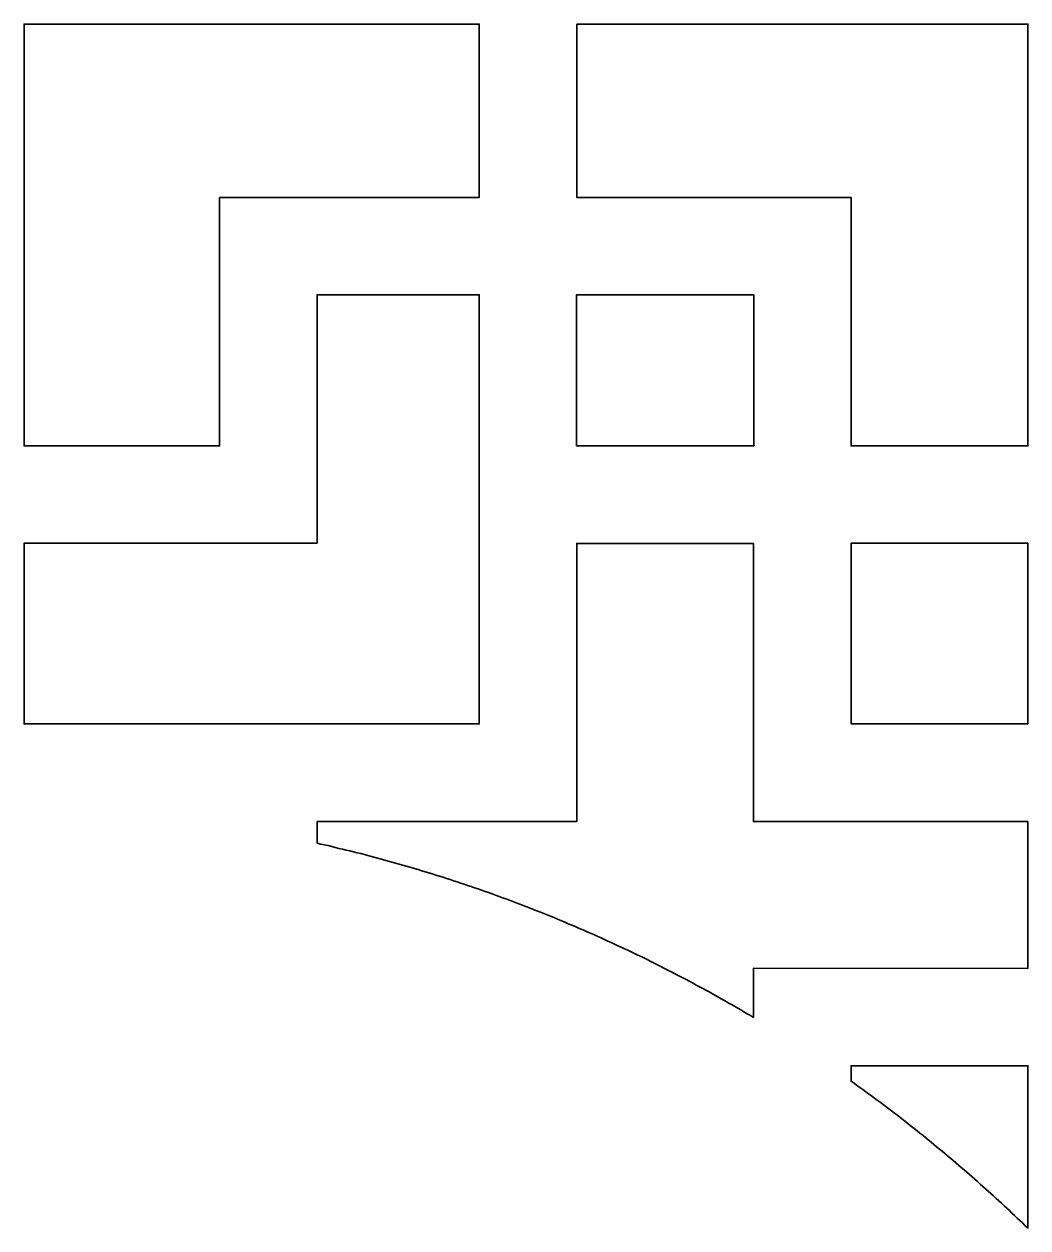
# Model space of a CAD drawing. Header units: centimetres. Extents: x 24 to 482, y -156 to 120.
# Drawn here: x 196.16 to 214.7, y 0.92 to 23.15 of the extents above; entities that cross this region are included whole.
import ezdxf

# ---------------------------------------------------------------- set-up
doc = ezdxf.new("R2010")
doc.units = ezdxf.units.CM
doc.header["$MEASUREMENT"] = 0
doc.layers.add('layer 1', color=7, linetype='Continuous')

msp = doc.modelspace()

# ---------------------------------------------------------------- linework, layer by layer
at = {"layer": 'layer 1', "color": 250, "lineweight": 35}
for points, knots in [([(199.77332, 19.95496), (199.77332, 19.95496), (199.77332, 15.36496), (199.77332, 15.36496), (199.77332, 15.36496), (199.77332, 15.36496), (196.16332, 15.36496), (196.16332, 15.36496), (196.16332, 15.36496), (196.16332, 15.36496), (196.16332, 23.15496), (196.16332, 23.15496), (196.16332, 23.15496), (196.16332, 23.15496), (204.56832, 23.15496), (204.56832, 23.15496), (204.56832, 23.15496), (204.56832, 23.15496), (204.56832, 19.95496), (204.56832, 19.95496), (204.56832, 19.95496), (204.56832, 19.95496), (199.77332, 19.95496), (199.77332, 19.95496)], [0, 0, 0, 0, 0.14285714, 0.14285714, 0.14285714, 0.14285714, 0.28571429, 0.28571429, 0.28571429, 0.28571429, 0.42857143, 0.42857143, 0.42857143, 0.42857143, 0.57142857, 0.57142857, 0.57142857, 0.57142857, 0.71428571, 0.71428571, 0.71428571, 0.71428571, 1, 1, 1, 1]), ([(206.36831, 23.15496), (206.36831, 23.15496), (206.36831, 19.95496), (206.36831, 19.95496), (206.36831, 19.95496), (206.36831, 19.95496), (211.43332, 19.95496), (211.43332, 19.95496), (211.43332, 19.95496), (211.43332, 19.95496), (211.43332, 15.36496), (211.43332, 15.36496), (211.43332, 15.36496), (211.43332, 15.36496), (214.69831, 15.36496), (214.69831, 15.36496), (214.69831, 15.36496), (214.69831, 15.36496), (214.69831, 23.15496), (214.69831, 23.15496), (214.69831, 23.15496), (214.69831, 23.15496), (206.36831, 23.15496), (206.36831, 23.15496)], [0, 0, 0, 0, 0.14285714, 0.14285714, 0.14285714, 0.14285714, 0.28571429, 0.28571429, 0.28571429, 0.28571429, 0.42857143, 0.42857143, 0.42857143, 0.42857143, 0.57142857, 0.57142857, 0.57142857, 0.57142857, 0.71428571, 0.71428571, 0.71428571, 0.71428571, 1, 1, 1, 1]), ([(201.57332, 13.56746), (201.57332, 13.56746), (201.57332, 18.15496), (201.57332, 18.15496), (201.57332, 18.15496), (201.57332, 18.15496), (204.56832, 18.15496), (204.56832, 18.15496), (204.56832, 18.15496), (204.56832, 18.15496), (204.56832, 10.22996), (204.56832, 10.22996), (204.56832, 10.22996), (204.56832, 10.22996), (196.16332, 10.22996), (196.16332, 10.22996), (196.16332, 10.22996), (196.16332, 10.22996), (196.16332, 13.56746), (196.16332, 13.56746), (196.16332, 13.56746), (196.16332, 13.56746), (201.57332, 13.56746), (201.57332, 13.56746)], [0, 0, 0, 0, 0.14285714, 0.14285714, 0.14285714, 0.14285714, 0.28571429, 0.28571429, 0.28571429, 0.28571429, 0.42857143, 0.42857143, 0.42857143, 0.42857143, 0.57142857, 0.57142857, 0.57142857, 0.57142857, 0.71428571, 0.71428571, 0.71428571, 0.71428571, 1, 1, 1, 1]), ([(209.63582, 15.36746), (209.63582, 15.36746), (206.36581, 15.36746), (206.36581, 15.36746), (206.36581, 15.36746), (206.36581, 15.36746), (206.36581, 18.15496), (206.36581, 18.15496), (206.36581, 18.15496), (206.36581, 18.15496), (209.63582, 18.15496), (209.63582, 18.15496), (209.63582, 18.15496), (209.63582, 18.15496), (209.63582, 15.36746), (209.63582, 15.36746)], [0, 0, 0, 0, 0.2, 0.2, 0.2, 0.2, 0.4, 0.4, 0.4, 0.4, 0.6, 0.6, 0.6, 0.6, 1, 1, 1, 1]), ([(201.57332, 8.02746), (201.57332, 8.02746), (201.57332, 8.42746), (201.57332, 8.42746), (201.57332, 8.42746), (201.57332, 8.42746), (206.36831, 8.42746), (206.36831, 8.42746), (206.36831, 8.42746), (206.36831, 8.42746), (206.36831, 13.56496), (206.36831, 13.56496), (206.36831, 13.56496), (206.36831, 13.56496), (209.63082, 13.56496), (209.63082, 13.56496), (209.63082, 13.56496), (209.63082, 13.56496), (209.63082, 8.42746), (209.63082, 8.42746), (209.63082, 8.42746), (209.63082, 8.42746), (214.69831, 8.42746), (214.69831, 8.42746), (214.69831, 8.42746), (214.69831, 8.42746), (214.69831, 5.71496), (214.69831, 5.71496), (214.69831, 5.71496), (214.69831, 5.71496), (209.63082, 5.71746), (209.63082, 5.71746), (209.63082, 5.71746), (209.63082, 5.71746), (209.63082, 4.80996), (209.63082, 4.80996), (209.63082, 4.80996), (209.63082, 4.80996), (209.63082, 4.80996), (209.63082, 4.80996), (209.63082, 4.80996), (209.63082, 4.80996), (209.57332, 4.84246), (209.57332, 4.84246), (209.57332, 4.84246), (209.57332, 4.84246), (209.51582, 4.87746), (209.51582, 4.87746), (209.51582, 4.87746), (209.51582, 4.87746), (209.45582, 4.91246), (209.45582, 4.91246), (209.45582, 4.91246), (209.45582, 4.91246), (209.39832, 4.94746), (209.39832, 4.94746), (209.39832, 4.94746), (209.39832, 4.94746), (209.34082, 4.97996), (209.34082, 4.97996), (209.34082, 4.97996), (209.34082, 4.97996), (209.28332, 5.01496), (209.28332, 5.01496), (209.28332, 5.01496), (209.28332, 5.01496), (209.22331, 5.04746), (209.22331, 5.04746), (209.22331, 5.04746), (209.22331, 5.04746), (209.16582, 5.07996), (209.16582, 5.07996), (209.16582, 5.07996), (209.16582, 5.07996), (209.10832, 5.11496), (209.10832, 5.11496), (209.10832, 5.11496), (209.10832, 5.11496), (209.04832, 5.14746), (209.04832, 5.14746), (209.04832, 5.14746), (209.04832, 5.14746), (208.99081, 5.17996), (208.99081, 5.17996), (208.99081, 5.17996), (208.99081, 5.17996), (208.93082, 5.21246), (208.93082, 5.21246), (208.93082, 5.21246), (208.93082, 5.21246), (208.87332, 5.24746), (208.87332, 5.24746), (208.87332, 5.24746), (208.87332, 5.24746), (208.81332, 5.27996), (208.81332, 5.27996), (208.81332, 5.27996), (208.81332, 5.27996), (208.75331, 5.31246), (208.75331, 5.31246), (208.75331, 5.31246), (208.75331, 5.31246), (208.69582, 5.34496), (208.69582, 5.34496), (208.69582, 5.34496), (208.69582, 5.34496), (208.63582, 5.37746), (208.63582, 5.37746), (208.63582, 5.37746), (208.63582, 5.37746), (208.57582, 5.40746), (208.57582, 5.40746), (208.57582, 5.40746), (208.57582, 5.40746), (208.51832, 5.43996), (208.51832, 5.43996), (208.51832, 5.43996), (208.51832, 5.43996), (208.45832, 5.47246), (208.45832, 5.47246), (208.45832, 5.47246), (208.45832, 5.47246), (208.39832, 5.50496), (208.39832, 5.50496), (208.39832, 5.50496), (208.39832, 5.50496), (208.33832, 5.53496), (208.33832, 5.53496), (208.33832, 5.53496), (208.33832, 5.53496), (208.27832, 5.56746), (208.27832, 5.56746), (208.27832, 5.56746), (208.27832, 5.56746), (208.21832, 5.59746), (208.21832, 5.59746), (208.21832, 5.59746), (208.21832, 5.59746), (208.15832, 5.62996), (208.15832, 5.62996), (208.15832, 5.62996), (208.15832, 5.62996), (208.09832, 5.65996), (208.09832, 5.65996), (208.09832, 5.65996), (208.09832, 5.65996), (208.03831, 5.68996), (208.03831, 5.68996), (208.03831, 5.68996), (208.03831, 5.68996), (207.97832, 5.72246), (207.97832, 5.72246), (207.97832, 5.72246), (207.97832, 5.72246), (207.91832, 5.75246), (207.91832, 5.75246), (207.91832, 5.75246), (207.91832, 5.75246), (207.85832, 5.78246), (207.85832, 5.78246), (207.85832, 5.78246), (207.85832, 5.78246), (207.79831, 5.81246), (207.79831, 5.81246), (207.79831, 5.81246), (207.79831, 5.81246), (207.73832, 5.84246), (207.73832, 5.84246), (207.73832, 5.84246), (207.73832, 5.84246), (207.67832, 5.87246), (207.67832, 5.87246), (207.67832, 5.87246), (207.67832, 5.87246), (207.61582, 5.90246), (207.61582, 5.90246), (207.61582, 5.90246), (207.61582, 5.90246), (207.55581, 5.93246), (207.55581, 5.93246), (207.55581, 5.93246), (207.55581, 5.93246), (207.49582, 5.96246), (207.49582, 5.96246), (207.49582, 5.96246), (207.49582, 5.96246), (207.43332, 5.98996), (207.43332, 5.98996), (207.43332, 5.98996), (207.43332, 5.98996), (207.37332, 6.01996), (207.37332, 6.01996), (207.37332, 6.01996), (207.37332, 6.01996), (207.31082, 6.04996), (207.31082, 6.04996), (207.31082, 6.04996), (207.31082, 6.04996), (207.25082, 6.07746), (207.25082, 6.07746), (207.25082, 6.07746), (207.25082, 6.07746), (207.19082, 6.10746), (207.19082, 6.10746), (207.19082, 6.10746), (207.19082, 6.10746), (207.12832, 6.13496), (207.12832, 6.13496), (207.12832, 6.13496), (207.12832, 6.13496), (207.06582, 6.16496), (207.06582, 6.16496), (207.06582, 6.16496), (207.06582, 6.16496), (207.00581, 6.19246), (207.00581, 6.19246), (207.00581, 6.19246), (207.00581, 6.19246), (206.94332, 6.21996), (206.94332, 6.21996), (206.94332, 6.21996), (206.94332, 6.21996), (206.88332, 6.24996), (206.88332, 6.24996), (206.88332, 6.24996), (206.88332, 6.24996), (206.82082, 6.27746), (206.82082, 6.27746), (206.82082, 6.27746), (206.82082, 6.27746), (206.75832, 6.30496), (206.75832, 6.30496), (206.75832, 6.30496), (206.75832, 6.30496), (206.69582, 6.33246), (206.69582, 6.33246), (206.69582, 6.33246), (206.69582, 6.33246), (206.63582, 6.35996), (206.63582, 6.35996), (206.63582, 6.35996), (206.63582, 6.35996), (206.57332, 6.38746), (206.57332, 6.38746), (206.57332, 6.38746), (206.57332, 6.38746), (206.51082, 6.41496), (206.51082, 6.41496), (206.51082, 6.41496), (206.51082, 6.41496), (206.44831, 6.43996), (206.44831, 6.43996), (206.44831, 6.43996), (206.44831, 6.43996), (206.38582, 6.46746), (206.38582, 6.46746), (206.38582, 6.46746), (206.38582, 6.46746), (206.32332, 6.49496), (206.32332, 6.49496), (206.32332, 6.49496), (206.32332, 6.49496), (206.26082, 6.52246), (206.26082, 6.52246), (206.26082, 6.52246), (206.26082, 6.52246), (206.19832, 6.54746), (206.19832, 6.54746), (206.19832, 6.54746), (206.19832, 6.54746), (206.13582, 6.57496), (206.13582, 6.57496), (206.13582, 6.57496), (206.13582, 6.57496), (206.07332, 6.59996), (206.07332, 6.59996), (206.07332, 6.59996), (206.07332, 6.59996), (206.01082, 6.62496), (206.01082, 6.62496), (206.01082, 6.62496), (206.01082, 6.62496), (205.94832, 6.65246), (205.94832, 6.65246), (205.94832, 6.65246), (205.94832, 6.65246), (205.88582, 6.67746), (205.88582, 6.67746), (205.88582, 6.67746), (205.88582, 6.67746), (205.82082, 6.70246), (205.82082, 6.70246), (205.82082, 6.70246), (205.82082, 6.70246), (205.75832, 6.72746), (205.75832, 6.72746), (205.75832, 6.72746), (205.75832, 6.72746), (205.69582, 6.75496), (205.69582, 6.75496), (205.69582, 6.75496), (205.69582, 6.75496), (205.63332, 6.77996), (205.63332, 6.77996), (205.63332, 6.77996), (205.63332, 6.77996), (205.56832, 6.80496), (205.56832, 6.80496), (205.56832, 6.80496), (205.56832, 6.80496), (205.50582, 6.82746), (205.50582, 6.82746), (205.50582, 6.82746), (205.50582, 6.82746), (205.44332, 6.85246), (205.44332, 6.85246), (205.44332, 6.85246), (205.44332, 6.85246), (205.37832, 6.87746), (205.37832, 6.87746), (205.37832, 6.87746), (205.37832, 6.87746), (205.31582, 6.90246), (205.31582, 6.90246), (205.31582, 6.90246), (205.31582, 6.90246), (205.25082, 6.92496), (205.25082, 6.92496), (205.25082, 6.92496), (205.25082, 6.92496), (205.18832, 6.94996), (205.18832, 6.94996), (205.18832, 6.94996), (205.18832, 6.94996), (205.12332, 6.97496), (205.12332, 6.97496), (205.12332, 6.97496), (205.12332, 6.97496), (205.06082, 6.99746), (205.06082, 6.99746), (205.06082, 6.99746), (205.06082, 6.99746), (204.99582, 7.01996), (204.99582, 7.01996), (204.99582, 7.01996), (204.99582, 7.01996), (204.93332, 7.04496), (204.93332, 7.04496), (204.93332, 7.04496), (204.93332, 7.04496), (204.86832, 7.06746), (204.86832, 7.06746), (204.86832, 7.06746), (204.86832, 7.06746), (204.80332, 7.08996), (204.80332, 7.08996), (204.80332, 7.08996), (204.80332, 7.08996), (204.74082, 7.11496), (204.74082, 7.11496), (204.74082, 7.11496), (204.74082, 7.11496), (204.67582, 7.13746), (204.67582, 7.13746), (204.67582, 7.13746), (204.67582, 7.13746), (204.61082, 7.15996), (204.61082, 7.15996), (204.61082, 7.15996), (204.61082, 7.15996), (204.54581, 7.18246), (204.54581, 7.18246), (204.54581, 7.18246), (204.54581, 7.18246), (204.48082, 7.20496), (204.48082, 7.20496), (204.48082, 7.20496), (204.48082, 7.20496), (204.41832, 7.22496), (204.41832, 7.22496), (204.41832, 7.22496), (204.41832, 7.22496), (204.35332, 7.24746), (204.35332, 7.24746), (204.35332, 7.24746), (204.35332, 7.24746), (204.28832, 7.26996), (204.28832, 7.26996), (204.28832, 7.26996), (204.28832, 7.26996), (204.22331, 7.29246), (204.22331, 7.29246), (204.22331, 7.29246), (204.22331, 7.29246), (204.15832, 7.31246), (204.15832, 7.31246), (204.15832, 7.31246), (204.15832, 7.31246), (204.09332, 7.33496), (204.09332, 7.33496), (204.09332, 7.33496), (204.09332, 7.33496), (204.02832, 7.35496), (204.02832, 7.35496), (204.02832, 7.35496), (204.02832, 7.35496), (203.96332, 7.37746), (203.96332, 7.37746), (203.96332, 7.37746), (203.96332, 7.37746), (203.89832, 7.39746), (203.89832, 7.39746), (203.89832, 7.39746), (203.89832, 7.39746), (203.83332, 7.41746), (203.83332, 7.41746), (203.83332, 7.41746), (203.83332, 7.41746), (203.76582, 7.43996), (203.76582, 7.43996), (203.76582, 7.43996), (203.76582, 7.43996), (203.70082, 7.45996), (203.70082, 7.45996), (203.70082, 7.45996), (203.70082, 7.45996), (203.63582, 7.47996), (203.63582, 7.47996), (203.63582, 7.47996), (203.63582, 7.47996), (203.57082, 7.49996), (203.57082, 7.49996), (203.57082, 7.49996), (203.57082, 7.49996), (203.50581, 7.51996), (203.50581, 7.51996), (203.50581, 7.51996), (203.50581, 7.51996), (203.43832, 7.53996), (203.43832, 7.53996), (203.43832, 7.53996), (203.43832, 7.53996), (203.37332, 7.55996), (203.37332, 7.55996), (203.37332, 7.55996), (203.37332, 7.55996), (203.30832, 7.57746), (203.30832, 7.57746), (203.30832, 7.57746), (203.30832, 7.57746), (203.24082, 7.59746), (203.24082, 7.59746), (203.24082, 7.59746), (203.24082, 7.59746), (203.17582, 7.61746), (203.17582, 7.61746), (203.17582, 7.61746), (203.17582, 7.61746), (203.10832, 7.63496), (203.10832, 7.63496), (203.10832, 7.63496), (203.10832, 7.63496), (203.04332, 7.65496), (203.04332, 7.65496), (203.04332, 7.65496), (203.04332, 7.65496), (202.97832, 7.67246), (202.97832, 7.67246), (202.97832, 7.67246), (202.97832, 7.67246), (202.91082, 7.69246), (202.91082, 7.69246), (202.91082, 7.69246), (202.91082, 7.69246), (202.84582, 7.70996), (202.84582, 7.70996), (202.84582, 7.70996), (202.84582, 7.70996), (202.77832, 7.72746), (202.77832, 7.72746), (202.77832, 7.72746), (202.77832, 7.72746), (202.71082, 7.74746), (202.71082, 7.74746), (202.71082, 7.74746), (202.71082, 7.74746), (202.64582, 7.76496), (202.64582, 7.76496), (202.64582, 7.76496), (202.64582, 7.76496), (202.57832, 7.78246), (202.57832, 7.78246), (202.57832, 7.78246), (202.57832, 7.78246), (202.51332, 7.79996), (202.51332, 7.79996), (202.51332, 7.79996), (202.51332, 7.79996), (202.44582, 7.81746), (202.44582, 7.81746), (202.44582, 7.81746), (202.44582, 7.81746), (202.37832, 7.83496), (202.37832, 7.83496), (202.37832, 7.83496), (202.37832, 7.83496), (202.31082, 7.84996), (202.31082, 7.84996), (202.31082, 7.84996), (202.31082, 7.84996), (202.24582, 7.86746), (202.24582, 7.86746), (202.24582, 7.86746), (202.24582, 7.86746), (202.17832, 7.88496), (202.17832, 7.88496), (202.17832, 7.88496), (202.17832, 7.88496), (202.11082, 7.89996), (202.11082, 7.89996), (202.11082, 7.89996), (202.11082, 7.89996), (202.04332, 7.91746), (202.04332, 7.91746), (202.04332, 7.91746), (202.04332, 7.91746), (201.97582, 7.93246), (201.97582, 7.93246), (201.97582, 7.93246), (201.97582, 7.93246), (201.90832, 7.94996), (201.90832, 7.94996), (201.90832, 7.94996), (201.90832, 7.94996), (201.84331, 7.96496), (201.84331, 7.96496), (201.84331, 7.96496), (201.84331, 7.96496), (201.77582, 7.98246), (201.77582, 7.98246), (201.77582, 7.98246), (201.77582, 7.98246), (201.70832, 7.99746), (201.70832, 7.99746), (201.70832, 7.99746), (201.70832, 7.99746), (201.64082, 8.01246), (201.64082, 8.01246), (201.64082, 8.01246), (201.64082, 8.01246), (201.57332, 8.02746), (201.57332, 8.02746)], [0, 0, 0, 0, 0.00719424, 0.00719424, 0.00719424, 0.00719424, 0.01438849, 0.01438849, 0.01438849, 0.01438849, 0.02158273, 0.02158273, 0.02158273, 0.02158273, 0.02877698, 0.02877698, 0.02877698, 0.02877698, 0.03597122, 0.03597122, 0.03597122, 0.03597122, 0.04316547, 0.04316547, 0.04316547, 0.04316547, 0.05035971, 0.05035971, 0.05035971, 0.05035971, 0.05755396, 0.05755396, 0.05755396, 0.05755396, 0.0647482, 0.0647482, 0.0647482, 0.0647482, 0.07194245, 0.07194245, 0.07194245, 0.07194245, 0.07913669, 0.07913669, 0.07913669, 0.07913669, 0.08633094, 0.08633094, 0.08633094, 0.08633094, 0.09352518, 0.09352518, 0.09352518, 0.09352518, 0.10071942, 0.10071942, 0.10071942, 0.10071942, 0.10791367, 0.10791367, 0.10791367, 0.10791367, 0.11510791, 0.11510791, 0.11510791, 0.11510791, 0.12230216, 0.12230216, 0.12230216, 0.12230216, 0.1294964, 0.1294964, 0.1294964, 0.1294964, 0.13669065, 0.13669065, 0.13669065, 0.13669065, 0.14388489, 0.14388489, 0.14388489, 0.14388489, 0.15107914, 0.15107914, 0.15107914, 0.15107914, 0.15827338, 0.15827338, 0.15827338, 0.15827338, 0.16546763, 0.16546763, 0.16546763, 0.16546763, 0.17266187, 0.17266187, 0.17266187, 0.17266187, 0.17985612, 0.17985612, 0.17985612, 0.17985612, 0.18705036, 0.18705036, 0.18705036, 0.18705036, 0.1942446, 0.1942446, 0.1942446, 0.1942446, 0.20143885, 0.20143885, 0.20143885, 0.20143885, 0.20863309, 0.20863309, 0.20863309, 0.20863309, 0.21582734, 0.21582734, 0.21582734, 0.21582734, 0.22302158, 0.22302158, 0.22302158, 0.22302158, 0.23021583, 0.23021583, 0.23021583, 0.23021583, 0.23741007, 0.23741007, 0.23741007, 0.23741007, 0.24460432, 0.24460432, 0.24460432, 0.24460432, 0.25179856, 0.25179856, 0.25179856, 0.25179856, 0.25899281, 0.25899281, 0.25899281, 0.25899281, 0.26618705, 0.26618705, 0.26618705, 0.26618705, 0.27338129, 0.27338129, 0.27338129, 0.27338129, 0.28057554, 0.28057554, 0.28057554, 0.28057554, 0.28776978, 0.28776978, 0.28776978, 0.28776978, 0.29496403, 0.29496403, 0.29496403, 0.29496403, 0.30215827, 0.30215827, 0.30215827, 0.30215827, 0.30935252, 0.30935252, 0.30935252, 0.30935252, 0.31654676, 0.31654676, 0.31654676, 0.31654676, 0.32374101, 0.32374101, 0.32374101, 0.32374101, 0.33093525, 0.33093525, 0.33093525, 0.33093525, 0.3381295, 0.3381295, 0.3381295, 0.3381295, 0.34532374, 0.34532374, 0.34532374, 0.34532374, 0.35251799, 0.35251799, 0.35251799, 0.35251799, 0.35971223, 0.35971223, 0.35971223, 0.35971223, 0.36690647, 0.36690647, 0.36690647, 0.36690647, 0.37410072, 0.37410072, 0.37410072, 0.37410072, 0.38129496, 0.38129496, 0.38129496, 0.38129496, 0.38848921, 0.38848921, 0.38848921, 0.38848921, 0.39568345, 0.39568345, 0.39568345, 0.39568345, 0.4028777, 0.4028777, 0.4028777, 0.4028777, 0.41007194, 0.41007194, 0.41007194, 0.41007194, 0.41726619, 0.41726619, 0.41726619, 0.41726619, 0.42446043, 0.42446043, 0.42446043, 0.42446043, 0.43165468, 0.43165468, 0.43165468, 0.43165468, 0.43884892, 0.43884892, 0.43884892, 0.43884892, 0.44604317, 0.44604317, 0.44604317, 0.44604317, 0.45323741, 0.45323741, 0.45323741, 0.45323741, 0.46043165, 0.46043165, 0.46043165, 0.46043165, 0.4676259, 0.4676259, 0.4676259, 0.4676259, 0.47482014, 0.47482014, 0.47482014, 0.47482014, 0.48201439, 0.48201439, 0.48201439, 0.48201439, 0.48920863, 0.48920863, 0.48920863, 0.48920863, 0.49640288, 0.49640288, 0.49640288, 0.49640288, 0.50359712, 0.50359712, 0.50359712, 0.50359712, 0.51079137, 0.51079137, 0.51079137, 0.51079137, 0.51798561, 0.51798561, 0.51798561, 0.51798561, 0.52517986, 0.52517986, 0.52517986, 0.52517986, 0.5323741, 0.5323741, 0.5323741, 0.5323741, 0.53956835, 0.53956835, 0.53956835, 0.53956835, 0.54676259, 0.54676259, 0.54676259, 0.54676259, 0.55395683, 0.55395683, 0.55395683, 0.55395683, 0.56115108, 0.56115108, 0.56115108, 0.56115108, 0.56834532, 0.56834532, 0.56834532, 0.56834532, 0.57553957, 0.57553957, 0.57553957, 0.57553957, 0.58273381, 0.58273381, 0.58273381, 0.58273381, 0.58992806, 0.58992806, 0.58992806, 0.58992806, 0.5971223, 0.5971223, 0.5971223, 0.5971223, 0.60431655, 0.60431655, 0.60431655, 0.60431655, 0.61151079, 0.61151079, 0.61151079, 0.61151079, 0.61870504, 0.61870504, 0.61870504, 0.61870504, 0.62589928, 0.62589928, 0.62589928, 0.62589928, 0.63309353, 0.63309353, 0.63309353, 0.63309353, 0.64028777, 0.64028777, 0.64028777, 0.64028777, 0.64748201, 0.64748201, 0.64748201, 0.64748201, 0.65467626, 0.65467626, 0.65467626, 0.65467626, 0.6618705, 0.6618705, 0.6618705, 0.6618705, 0.66906475, 0.66906475, 0.66906475, 0.66906475, 0.67625899, 0.67625899, 0.67625899, 0.67625899, 0.68345324, 0.68345324, 0.68345324, 0.68345324, 0.69064748, 0.69064748, 0.69064748, 0.69064748, 0.69784173, 0.69784173, 0.69784173, 0.69784173, 0.70503597, 0.70503597, 0.70503597, 0.70503597, 0.71223022, 0.71223022, 0.71223022, 0.71223022, 0.71942446, 0.71942446, 0.71942446, 0.71942446, 0.72661871, 0.72661871, 0.72661871, 0.72661871, 0.73381295, 0.73381295, 0.73381295, 0.73381295, 0.74100719, 0.74100719, 0.74100719, 0.74100719, 0.74820144, 0.74820144, 0.74820144, 0.74820144, 0.75539568, 0.75539568, 0.75539568, 0.75539568, 0.76258993, 0.76258993, 0.76258993, 0.76258993, 0.76978417, 0.76978417, 0.76978417, 0.76978417, 0.77697842, 0.77697842, 0.77697842, 0.77697842, 0.78417266, 0.78417266, 0.78417266, 0.78417266, 0.79136691, 0.79136691, 0.79136691, 0.79136691, 0.79856115, 0.79856115, 0.79856115, 0.79856115, 0.8057554, 0.8057554, 0.8057554, 0.8057554, 0.81294964, 0.81294964, 0.81294964, 0.81294964, 0.82014388, 0.82014388, 0.82014388, 0.82014388, 0.82733813, 0.82733813, 0.82733813, 0.82733813, 0.83453237, 0.83453237, 0.83453237, 0.83453237, 0.84172662, 0.84172662, 0.84172662, 0.84172662, 0.84892086, 0.84892086, 0.84892086, 0.84892086, 0.85611511, 0.85611511, 0.85611511, 0.85611511, 0.86330935, 0.86330935, 0.86330935, 0.86330935, 0.8705036, 0.8705036, 0.8705036, 0.8705036, 0.87769784, 0.87769784, 0.87769784, 0.87769784, 0.88489209, 0.88489209, 0.88489209, 0.88489209, 0.89208633, 0.89208633, 0.89208633, 0.89208633, 0.89928058, 0.89928058, 0.89928058, 0.89928058, 0.90647482, 0.90647482, 0.90647482, 0.90647482, 0.91366906, 0.91366906, 0.91366906, 0.91366906, 0.92086331, 0.92086331, 0.92086331, 0.92086331, 0.92805755, 0.92805755, 0.92805755, 0.92805755, 0.9352518, 0.9352518, 0.9352518, 0.9352518, 0.94244604, 0.94244604, 0.94244604, 0.94244604, 0.94964029, 0.94964029, 0.94964029, 0.94964029, 0.95683453, 0.95683453, 0.95683453, 0.95683453, 0.96402878, 0.96402878, 0.96402878, 0.96402878, 0.97122302, 0.97122302, 0.97122302, 0.97122302, 0.97841727, 0.97841727, 0.97841727, 0.97841727, 0.98561151, 0.98561151, 0.98561151, 0.98561151, 1, 1, 1, 1]), ([(214.69831, 10.22996), (214.69831, 10.22996), (211.43582, 10.22996), (211.43582, 10.22996), (211.43582, 10.22996), (211.43582, 10.22996), (211.43582, 13.56746), (211.43582, 13.56746), (211.43582, 13.56746), (211.43582, 13.56746), (214.69831, 13.56746), (214.69831, 13.56746), (214.69831, 13.56746), (214.69831, 13.56746), (214.69831, 10.22996), (214.69831, 10.22996)], [0, 0, 0, 0, 0.2, 0.2, 0.2, 0.2, 0.4, 0.4, 0.4, 0.4, 0.6, 0.6, 0.6, 0.6, 1, 1, 1, 1]), ([(214.69082, 0.92246), (214.69082, 0.92246), (214.69831, 0.92246), (214.69831, 0.92246), (214.69831, 0.92246), (214.69831, 0.92246), (214.69831, 3.91746), (214.69831, 3.91746), (214.69831, 3.91746), (214.69831, 3.91746), (211.43332, 3.91746), (211.43332, 3.91746), (211.43332, 3.91746), (211.43332, 3.91746), (211.43332, 3.63246), (211.43332, 3.63246), (211.43332, 3.63246), (211.43332, 3.63246), (211.43332, 3.63246), (211.43332, 3.63246), (211.43332, 3.63246), (211.43332, 3.63246), (211.48832, 3.59496), (211.48832, 3.59496), (211.48832, 3.59496), (211.48832, 3.59496), (211.54082, 3.55496), (211.54082, 3.55496), (211.54082, 3.55496), (211.54082, 3.55496), (211.59582, 3.51746), (211.59582, 3.51746), (211.59582, 3.51746), (211.59582, 3.51746), (211.64832, 3.47746), (211.64832, 3.47746), (211.64832, 3.47746), (211.64832, 3.47746), (211.70332, 3.43746), (211.70332, 3.43746), (211.70332, 3.43746), (211.70332, 3.43746), (211.75582, 3.39996), (211.75582, 3.39996), (211.75582, 3.39996), (211.75582, 3.39996), (211.81082, 3.35996), (211.81082, 3.35996), (211.81082, 3.35996), (211.81082, 3.35996), (211.86332, 3.31996), (211.86332, 3.31996), (211.86332, 3.31996), (211.86332, 3.31996), (211.91582, 3.28246), (211.91582, 3.28246), (211.91582, 3.28246), (211.91582, 3.28246), (211.97082, 3.24246), (211.97082, 3.24246), (211.97082, 3.24246), (211.97082, 3.24246), (212.02332, 3.20246), (212.02332, 3.20246), (212.02332, 3.20246), (212.02332, 3.20246), (212.07582, 3.16246), (212.07582, 3.16246), (212.07582, 3.16246), (212.07582, 3.16246), (212.12832, 3.12246), (212.12832, 3.12246), (212.12832, 3.12246), (212.12832, 3.12246), (212.18082, 3.08246), (212.18082, 3.08246), (212.18082, 3.08246), (212.18082, 3.08246), (212.23332, 3.04246), (212.23332, 3.04246), (212.23332, 3.04246), (212.23332, 3.04246), (212.28832, 3.00246), (212.28832, 3.00246), (212.28832, 3.00246), (212.28832, 3.00246), (212.34082, 2.95996), (212.34082, 2.95996), (212.34082, 2.95996), (212.34082, 2.95996), (212.39332, 2.91996), (212.39332, 2.91996), (212.39332, 2.91996), (212.39332, 2.91996), (212.44332, 2.87996), (212.44332, 2.87996), (212.44332, 2.87996), (212.44332, 2.87996), (212.49582, 2.83746), (212.49582, 2.83746), (212.49582, 2.83746), (212.49582, 2.83746), (212.54832, 2.79746), (212.54832, 2.79746), (212.54832, 2.79746), (212.54832, 2.79746), (212.60082, 2.75746), (212.60082, 2.75746), (212.60082, 2.75746), (212.60082, 2.75746), (212.65332, 2.71496), (212.65332, 2.71496), (212.65332, 2.71496), (212.65332, 2.71496), (212.70332, 2.67496), (212.70332, 2.67496), (212.70332, 2.67496), (212.70332, 2.67496), (212.75582, 2.63246), (212.75582, 2.63246), (212.75582, 2.63246), (212.75582, 2.63246), (212.80832, 2.58996), (212.80832, 2.58996), (212.80832, 2.58996), (212.80832, 2.58996), (212.85832, 2.54996), (212.85832, 2.54996), (212.85832, 2.54996), (212.85832, 2.54996), (212.91082, 2.50746), (212.91082, 2.50746), (212.91082, 2.50746), (212.91082, 2.50746), (212.96082, 2.46496), (212.96082, 2.46496), (212.96082, 2.46496), (212.96082, 2.46496), (213.01332, 2.42246), (213.01332, 2.42246), (213.01332, 2.42246), (213.01332, 2.42246), (213.06332, 2.37996), (213.06332, 2.37996), (213.06332, 2.37996), (213.06332, 2.37996), (213.11581, 2.33746), (213.11581, 2.33746), (213.11581, 2.33746), (213.11581, 2.33746), (213.16582, 2.29496), (213.16582, 2.29496), (213.16582, 2.29496), (213.16582, 2.29496), (213.21582, 2.25246), (213.21582, 2.25246), (213.21582, 2.25246), (213.21582, 2.25246), (213.26832, 2.20996), (213.26832, 2.20996), (213.26832, 2.20996), (213.26832, 2.20996), (213.31832, 2.16746), (213.31832, 2.16746), (213.31832, 2.16746), (213.31832, 2.16746), (213.36832, 2.12496), (213.36832, 2.12496), (213.36832, 2.12496), (213.36832, 2.12496), (213.41832, 2.08246), (213.41832, 2.08246), (213.41832, 2.08246), (213.41832, 2.08246), (213.46832, 2.03996), (213.46832, 2.03996), (213.46832, 2.03996), (213.46832, 2.03996), (213.51832, 1.99496), (213.51832, 1.99496), (213.51832, 1.99496), (213.51832, 1.99496), (213.56832, 1.95246), (213.56832, 1.95246), (213.56832, 1.95246), (213.56832, 1.95246), (213.61832, 1.90996), (213.61832, 1.90996), (213.61832, 1.90996), (213.61832, 1.90996), (213.66831, 1.86496), (213.66831, 1.86496), (213.66831, 1.86496), (213.66831, 1.86496), (213.71832, 1.82246), (213.71832, 1.82246), (213.71832, 1.82246), (213.71832, 1.82246), (213.76832, 1.77746), (213.76832, 1.77746), (213.76832, 1.77746), (213.76832, 1.77746), (213.81832, 1.73246), (213.81832, 1.73246), (213.81832, 1.73246), (213.81832, 1.73246), (213.86832, 1.68996), (213.86832, 1.68996), (213.86832, 1.68996), (213.86832, 1.68996), (213.91582, 1.64496), (213.91582, 1.64496), (213.91582, 1.64496), (213.91582, 1.64496), (213.96582, 1.59996), (213.96582, 1.59996), (213.96582, 1.59996), (213.96582, 1.59996), (214.01582, 1.55746), (214.01582, 1.55746), (214.01582, 1.55746), (214.01582, 1.55746), (214.06331, 1.51246), (214.06331, 1.51246), (214.06331, 1.51246), (214.06331, 1.51246), (214.11332, 1.46746), (214.11332, 1.46746), (214.11332, 1.46746), (214.11332, 1.46746), (214.16082, 1.42246), (214.16082, 1.42246), (214.16082, 1.42246), (214.16082, 1.42246), (214.21082, 1.37746), (214.21082, 1.37746), (214.21082, 1.37746), (214.21082, 1.37746), (214.25832, 1.33246), (214.25832, 1.33246), (214.25832, 1.33246), (214.25832, 1.33246), (214.30831, 1.28746), (214.30831, 1.28746), (214.30831, 1.28746), (214.30831, 1.28746), (214.35582, 1.24246), (214.35582, 1.24246), (214.35582, 1.24246), (214.35582, 1.24246), (214.40332, 1.19746), (214.40332, 1.19746), (214.40332, 1.19746), (214.40332, 1.19746), (214.45082, 1.14996), (214.45082, 1.14996), (214.45082, 1.14996), (214.45082, 1.14996), (214.50082, 1.10496), (214.50082, 1.10496), (214.50082, 1.10496), (214.50082, 1.10496), (214.54832, 1.05996), (214.54832, 1.05996), (214.54832, 1.05996), (214.54832, 1.05996), (214.59582, 1.01496), (214.59582, 1.01496), (214.59582, 1.01496), (214.59582, 1.01496), (214.64332, 0.96746), (214.64332, 0.96746), (214.64332, 0.96746), (214.64332, 0.96746), (214.69082, 0.92246), (214.69082, 0.92246)], [0, 0, 0, 0, 0.01428571, 0.01428571, 0.01428571, 0.01428571, 0.02857143, 0.02857143, 0.02857143, 0.02857143, 0.04285714, 0.04285714, 0.04285714, 0.04285714, 0.05714286, 0.05714286, 0.05714286, 0.05714286, 0.07142857, 0.07142857, 0.07142857, 0.07142857, 0.08571429, 0.08571429, 0.08571429, 0.08571429, 0.1, 0.1, 0.1, 0.1, 0.11428571, 0.11428571, 0.11428571, 0.11428571, 0.12857143, 0.12857143, 0.12857143, 0.12857143, 0.14285714, 0.14285714, 0.14285714, 0.14285714, 0.15714286, 0.15714286, 0.15714286, 0.15714286, 0.17142857, 0.17142857, 0.17142857, 0.17142857, 0.18571429, 0.18571429, 0.18571429, 0.18571429, 0.2, 0.2, 0.2, 0.2, 0.21428571, 0.21428571, 0.21428571, 0.21428571, 0.22857143, 0.22857143, 0.22857143, 0.22857143, 0.24285714, 0.24285714, 0.24285714, 0.24285714, 0.25714286, 0.25714286, 0.25714286, 0.25714286, 0.27142857, 0.27142857, 0.27142857, 0.27142857, 0.28571429, 0.28571429, 0.28571429, 0.28571429, 0.3, 0.3, 0.3, 0.3, 0.31428571, 0.31428571, 0.31428571, 0.31428571, 0.32857143, 0.32857143, 0.32857143, 0.32857143, 0.34285714, 0.34285714, 0.34285714, 0.34285714, 0.35714286, 0.35714286, 0.35714286, 0.35714286, 0.37142857, 0.37142857, 0.37142857, 0.37142857, 0.38571429, 0.38571429, 0.38571429, 0.38571429, 0.4, 0.4, 0.4, 0.4, 0.41428571, 0.41428571, 0.41428571, 0.41428571, 0.42857143, 0.42857143, 0.42857143, 0.42857143, 0.44285714, 0.44285714, 0.44285714, 0.44285714, 0.45714286, 0.45714286, 0.45714286, 0.45714286, 0.47142857, 0.47142857, 0.47142857, 0.47142857, 0.48571429, 0.48571429, 0.48571429, 0.48571429, 0.5, 0.5, 0.5, 0.5, 0.51428571, 0.51428571, 0.51428571, 0.51428571, 0.52857143, 0.52857143, 0.52857143, 0.52857143, 0.54285714, 0.54285714, 0.54285714, 0.54285714, 0.55714286, 0.55714286, 0.55714286, 0.55714286, 0.57142857, 0.57142857, 0.57142857, 0.57142857, 0.58571429, 0.58571429, 0.58571429, 0.58571429, 0.6, 0.6, 0.6, 0.6, 0.61428571, 0.61428571, 0.61428571, 0.61428571, 0.62857143, 0.62857143, 0.62857143, 0.62857143, 0.64285714, 0.64285714, 0.64285714, 0.64285714, 0.65714286, 0.65714286, 0.65714286, 0.65714286, 0.67142857, 0.67142857, 0.67142857, 0.67142857, 0.68571429, 0.68571429, 0.68571429, 0.68571429, 0.7, 0.7, 0.7, 0.7, 0.71428571, 0.71428571, 0.71428571, 0.71428571, 0.72857143, 0.72857143, 0.72857143, 0.72857143, 0.74285714, 0.74285714, 0.74285714, 0.74285714, 0.75714286, 0.75714286, 0.75714286, 0.75714286, 0.77142857, 0.77142857, 0.77142857, 0.77142857, 0.78571429, 0.78571429, 0.78571429, 0.78571429, 0.8, 0.8, 0.8, 0.8, 0.81428571, 0.81428571, 0.81428571, 0.81428571, 0.82857143, 0.82857143, 0.82857143, 0.82857143, 0.84285714, 0.84285714, 0.84285714, 0.84285714, 0.85714286, 0.85714286, 0.85714286, 0.85714286, 0.87142857, 0.87142857, 0.87142857, 0.87142857, 0.88571429, 0.88571429, 0.88571429, 0.88571429, 0.9, 0.9, 0.9, 0.9, 0.91428571, 0.91428571, 0.91428571, 0.91428571, 0.92857143, 0.92857143, 0.92857143, 0.92857143, 0.94285714, 0.94285714, 0.94285714, 0.94285714, 0.95714286, 0.95714286, 0.95714286, 0.95714286, 0.97142857, 0.97142857, 0.97142857, 0.97142857, 1, 1, 1, 1])]:
    msp.add_open_spline(points, degree=3, knots=knots, dxfattribs=at)

doc.saveas('drawing.dxf')
